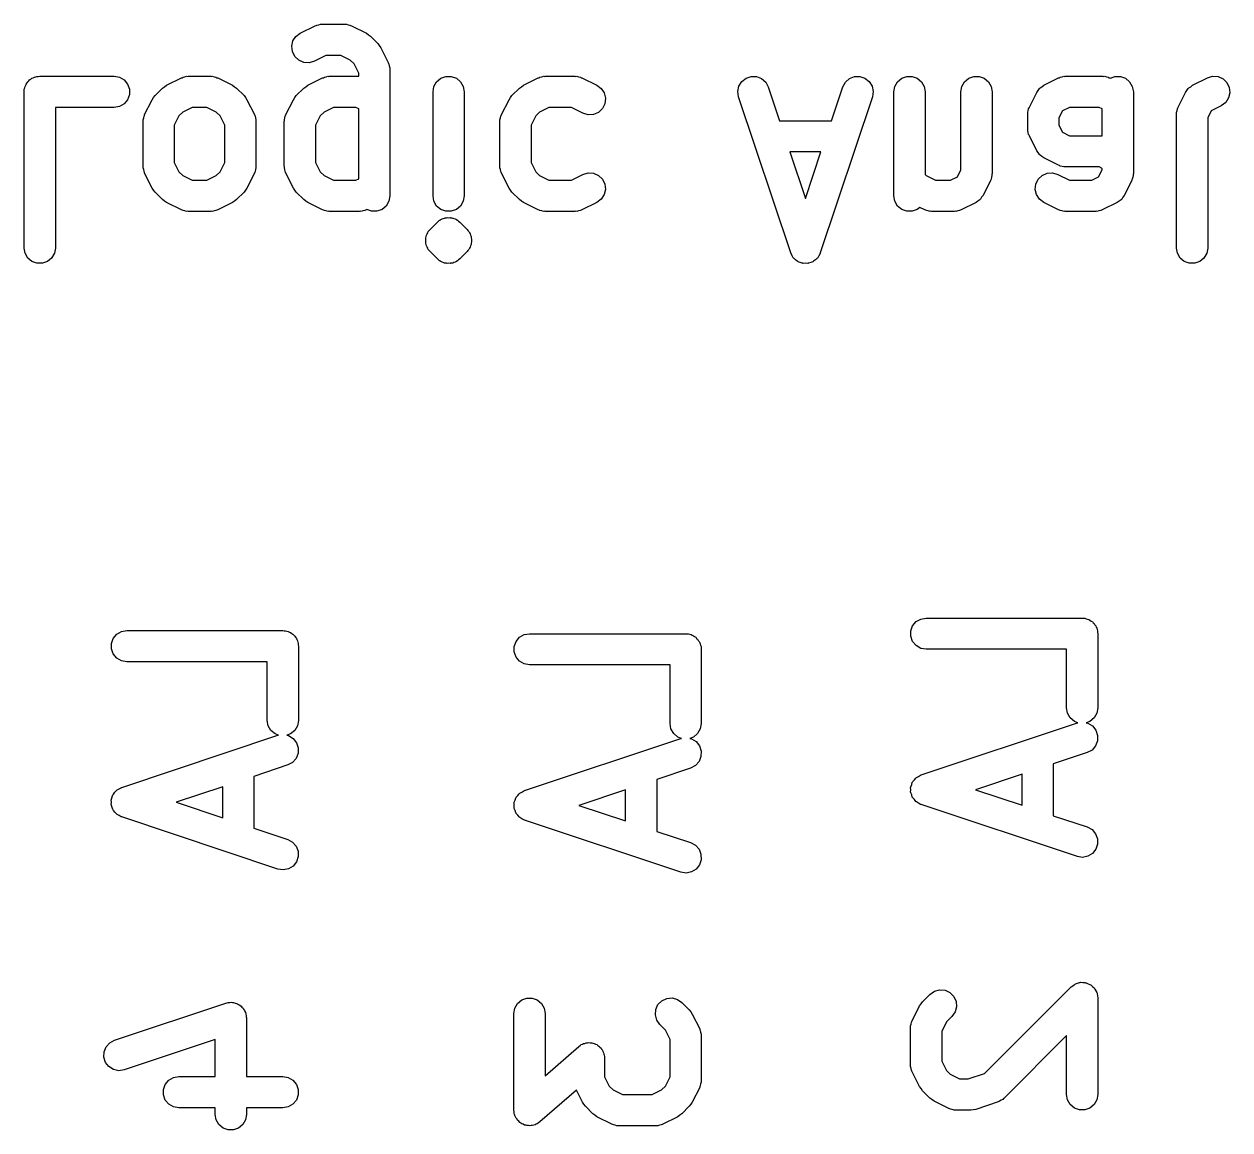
# Model space of a CAD drawing. Extents: x 91.3 to 189.8, y -113.5 to -60.4.
# Drawn here: x 171 to 178.73, y -109.63 to -102.54 of the extents above; entities that cross this region are included whole.
import ezdxf

# ---------------------------------------------------------------- set-up
doc = ezdxf.new("R2010")
doc.units = 0
doc.header["$MEASUREMENT"] = 0
doc.layers.add('BLACK', color=7, linetype='CONTINUOUS')

msp = doc.modelspace()

# ---------------------------------------------------------------- linework, layer by layer
at = {"layer": 'Black'}
for p, q in [((172.774, -102.602), (172.87, -102.555)), ((172.87, -102.555), (172.875, -102.553)), ((172.875, -102.553), (172.88, -102.55)), ((172.88, -102.55), (172.892, -102.548)), ((172.892, -102.548), (172.903, -102.545)), ((172.903, -102.545), (172.909, -102.545)), ((172.909, -102.545), (172.914, -102.544)), ((172.914, -102.544), (173.057, -102.544)), ((173.057, -102.544), (173.063, -102.545)), ((173.063, -102.545), (173.069, -102.545)), ((173.069, -102.545), (173.08, -102.548)), ((173.08, -102.548), (173.091, -102.55)), ((173.091, -102.55), (173.096, -102.553)), ((173.096, -102.553), (173.102, -102.555)), ((173.102, -102.555), (173.197, -102.602)), ((172.727, -102.652), (172.746, -102.623)), ((172.746, -102.623), (172.774, -102.602)), ((173.197, -102.602), (173.21, -102.612)), ((173.21, -102.612), (173.223, -102.621)), ((173.223, -102.621), (173.271, -102.669)), ((172.719, -102.686), (172.727, -102.652)), ((172.723, -102.72), (172.719, -102.686)), ((173.271, -102.669), (173.28, -102.682)), ((173.28, -102.682), (173.289, -102.695)), ((173.289, -102.695), (173.337, -102.79)), ((172.739, -102.751), (172.723, -102.72)), ((172.764, -102.775), (172.739, -102.751)), ((172.796, -102.789), (172.764, -102.775)), ((172.83, -102.791), (172.796, -102.789)), ((172.864, -102.781), (172.83, -102.791)), ((172.938, -102.744), (172.864, -102.781)), ((173.034, -102.744), (172.938, -102.744)), ((173.093, -102.774), (173.034, -102.744)), ((173.118, -102.799), (173.093, -102.774)), ((173.337, -102.79), (173.339, -102.796)), ((173.148, -102.858), (173.118, -102.799)), ((173.148, -102.878), (173.148, -102.858)), ((173.339, -102.796), (173.342, -102.801)), ((173.342, -102.801), (173.344, -102.812)), ((173.344, -102.812), (173.347, -102.823)), ((173.347, -102.823), (173.347, -102.829)), ((173.347, -102.829), (173.348, -102.835)), ((173.348, -102.835), (173.348, -103.644)), ((171.009, -102.952), (171.011, -102.943)), ((171.011, -102.943), (171.015, -102.936)), ((171.015, -102.936), (171.018, -102.928)), ((171.018, -102.928), (171.024, -102.921)), ((171.024, -102.921), (171.028, -102.913)), ((171.028, -102.913), (171.035, -102.908)), ((171.035, -102.908), (171.04, -102.901)), ((171.04, -102.901), (171.048, -102.897)), ((171.048, -102.897), (171.055, -102.891)), ((171.055, -102.891), (171.063, -102.888)), ((171.063, -102.888), (171.071, -102.884)), ((171.071, -102.884), (171.079, -102.882)), ((171.079, -102.882), (171.087, -102.879)), ((171.087, -102.879), (171.096, -102.879)), ((171.096, -102.879), (171.105, -102.878)), ((171.105, -102.878), (171.581, -102.878)), ((171.581, -102.878), (171.615, -102.884)), ((171.615, -102.884), (171.645, -102.901)), ((171.645, -102.901), (171.668, -102.928)), ((171.668, -102.928), (171.679, -102.96)), ((171.891, -102.955), (171.904, -102.945)), ((171.904, -102.945), (171.917, -102.936)), ((171.917, -102.936), (172.012, -102.888)), ((172.012, -102.888), (172.018, -102.887)), ((172.018, -102.887), (172.023, -102.884)), ((172.023, -102.884), (172.034, -102.882)), ((172.034, -102.882), (172.046, -102.878)), ((172.046, -102.878), (172.051, -102.879)), ((172.051, -102.879), (172.057, -102.878)), ((172.057, -102.878), (172.2, -102.878)), ((172.2, -102.878), (172.206, -102.879)), ((172.206, -102.879), (172.211, -102.878)), ((172.211, -102.878), (172.223, -102.882)), ((172.223, -102.882), (172.234, -102.884)), ((172.234, -102.884), (172.239, -102.887)), ((172.239, -102.887), (172.245, -102.888)), ((172.245, -102.888), (172.34, -102.936)), ((172.34, -102.936), (172.353, -102.945)), ((172.353, -102.945), (172.366, -102.955)), ((172.796, -102.955), (172.809, -102.945)), ((172.809, -102.945), (172.822, -102.936)), ((172.822, -102.936), (172.917, -102.888)), ((172.917, -102.888), (172.923, -102.887)), ((172.923, -102.887), (172.928, -102.884)), ((172.928, -102.884), (172.939, -102.882)), ((172.939, -102.882), (172.95, -102.878)), ((172.95, -102.878), (172.956, -102.879)), ((172.956, -102.879), (172.962, -102.878)), ((172.962, -102.878), (173.148, -102.878)), ((173.624, -102.978), (173.63, -102.943)), ((173.63, -102.943), (173.647, -102.913)), ((173.647, -102.913), (173.674, -102.891)), ((173.674, -102.891), (173.706, -102.879)), ((173.706, -102.879), (173.741, -102.879)), ((173.741, -102.879), (173.774, -102.891)), ((173.774, -102.891), (173.8, -102.913)), ((173.8, -102.913), (173.818, -102.943)), ((173.818, -102.943), (173.824, -102.978)), ((174.177, -102.955), (174.19, -102.945)), ((174.19, -102.945), (174.203, -102.936)), ((174.203, -102.936), (174.298, -102.888)), ((174.298, -102.888), (174.304, -102.887)), ((174.304, -102.887), (174.309, -102.884)), ((174.309, -102.884), (174.32, -102.882)), ((174.32, -102.882), (174.331, -102.878)), ((174.331, -102.878), (174.337, -102.879)), ((174.337, -102.879), (174.343, -102.878)), ((174.343, -102.878), (174.533, -102.878)), ((174.533, -102.878), (174.539, -102.879)), ((174.539, -102.879), (174.545, -102.878)), ((174.545, -102.878), (174.556, -102.882)), ((174.556, -102.882), (174.568, -102.884)), ((174.568, -102.884), (174.573, -102.887)), ((174.573, -102.887), (174.578, -102.888)), ((174.578, -102.888), (174.673, -102.936)), ((174.673, -102.936), (174.701, -102.956)), ((175.576, -102.975), (175.583, -102.941)), ((175.583, -102.941), (175.601, -102.911)), ((175.601, -102.911), (175.629, -102.89)), ((175.629, -102.89), (175.662, -102.879)), ((175.662, -102.879), (175.696, -102.88)), ((175.696, -102.88), (175.729, -102.892)), ((175.729, -102.892), (175.755, -102.915)), ((175.755, -102.915), (175.771, -102.946)), ((175.771, -102.946), (175.844, -103.163)), ((176.176, -103.163), (176.248, -102.946)), ((176.248, -102.946), (176.265, -102.915)), ((176.265, -102.915), (176.291, -102.892)), ((176.291, -102.892), (176.323, -102.88)), ((176.323, -102.88), (176.358, -102.879)), ((176.358, -102.879), (176.39, -102.89)), ((176.39, -102.89), (176.418, -102.911)), ((176.418, -102.911), (176.436, -102.941)), ((176.436, -102.941), (176.443, -102.975)), ((176.576, -102.978), (176.582, -102.943)), ((176.582, -102.943), (176.6, -102.913)), ((176.6, -102.913), (176.626, -102.891)), ((176.626, -102.891), (176.659, -102.879)), ((176.659, -102.879), (176.694, -102.879)), ((176.694, -102.879), (176.726, -102.891)), ((176.726, -102.891), (176.753, -102.913)), ((176.753, -102.913), (176.77, -102.943)), ((176.77, -102.943), (176.776, -102.978)), ((177.005, -102.978), (177.011, -102.943)), ((177.011, -102.943), (177.028, -102.913)), ((177.028, -102.913), (177.055, -102.891)), ((177.055, -102.891), (177.087, -102.879)), ((177.087, -102.879), (177.122, -102.879)), ((177.122, -102.879), (177.155, -102.891)), ((177.155, -102.891), (177.181, -102.913)), ((177.181, -102.913), (177.199, -102.943)), ((177.199, -102.943), (177.205, -102.978)), ((177.512, -102.953), (177.524, -102.945)), ((177.524, -102.945), (177.536, -102.936)), ((177.536, -102.936), (177.631, -102.888)), ((177.631, -102.888), (177.637, -102.887)), ((177.637, -102.887), (177.642, -102.884)), ((177.642, -102.884), (177.654, -102.882)), ((177.654, -102.882), (177.665, -102.878)), ((177.665, -102.878), (177.671, -102.879)), ((177.671, -102.879), (177.676, -102.878)), ((177.676, -102.878), (177.914, -102.878)), ((177.914, -102.878), (177.92, -102.879)), ((177.92, -102.879), (177.926, -102.878)), ((177.926, -102.878), (177.937, -102.882)), ((177.937, -102.882), (177.948, -102.884)), ((177.948, -102.884), (177.953, -102.887)), ((177.953, -102.887), (177.959, -102.888)), ((177.959, -102.888), (177.963, -102.89)), ((177.963, -102.89), (177.992, -102.879)), ((177.992, -102.879), (178.027, -102.879)), ((178.027, -102.879), (178.06, -102.891)), ((178.06, -102.891), (178.086, -102.913)), ((178.086, -102.913), (178.103, -102.943)), ((178.103, -102.943), (178.11, -102.978)), ((178.465, -102.953), (178.477, -102.945)), ((178.477, -102.945), (178.489, -102.936)), ((178.489, -102.936), (178.584, -102.888)), ((178.584, -102.888), (178.617, -102.878)), ((178.617, -102.878), (178.652, -102.88)), ((178.652, -102.88), (178.684, -102.894)), ((178.684, -102.894), (178.709, -102.918)), ((178.709, -102.918), (178.724, -102.949)), ((171.005, -102.978), (171.006, -102.969)), ((171.005, -103.978), (171.005, -102.978)), ((171.006, -102.96), (171.009, -102.952)), ((171.006, -102.969), (171.006, -102.96)), ((171.679, -102.995), (171.668, -103.028)), ((171.679, -102.96), (171.679, -102.995)), ((171.825, -103.028), (171.834, -103.015)), ((171.834, -103.015), (171.844, -103.002)), ((171.844, -103.002), (171.891, -102.955)), ((172.366, -102.955), (172.414, -103.002)), ((172.414, -103.002), (172.423, -103.015)), ((172.423, -103.015), (172.432, -103.028)), ((172.73, -103.028), (172.739, -103.015)), ((172.739, -103.015), (172.748, -103.002)), ((172.748, -103.002), (172.796, -102.955)), ((173.624, -103.644), (173.624, -102.978)), ((173.824, -102.978), (173.824, -103.644)), ((174.111, -103.028), (174.12, -103.015)), ((174.12, -103.015), (174.129, -103.002)), ((174.129, -103.002), (174.177, -102.955)), ((174.701, -102.956), (174.72, -102.985)), ((174.72, -102.985), (174.728, -103.019)), ((174.728, -103.019), (174.724, -103.054)), ((175.581, -103.009), (175.576, -102.975)), ((175.915, -104.009), (175.581, -103.009)), ((176.438, -103.009), (176.104, -104.009)), ((176.443, -102.975), (176.438, -103.009)), ((176.576, -103.644), (176.576, -102.978)), ((176.776, -102.978), (176.776, -103.508)), ((177.005, -103.478), (177.005, -102.978)), ((177.205, -102.978), (177.205, -103.501)), ((177.444, -103.076), (177.492, -102.981)), ((177.492, -102.981), (177.5, -102.969)), ((177.5, -102.969), (177.508, -102.956)), ((177.508, -102.956), (177.511, -102.955)), ((177.511, -102.955), (177.512, -102.953)), ((178.11, -102.978), (178.11, -103.501)), ((178.396, -103.076), (178.444, -102.981)), ((178.444, -102.981), (178.453, -102.969)), ((178.453, -102.969), (178.461, -102.956)), ((178.461, -102.956), (178.463, -102.955)), ((178.463, -102.955), (178.465, -102.953)), ((178.72, -103.017), (178.701, -103.046)), ((178.728, -102.984), (178.72, -103.017)), ((178.724, -102.949), (178.728, -102.984)), ((171.581, -103.078), (171.205, -103.078)), ((171.205, -103.078), (171.205, -103.978)), ((171.615, -103.072), (171.581, -103.078)), ((171.645, -103.054), (171.615, -103.072)), ((171.668, -103.028), (171.645, -103.054)), ((171.777, -103.123), (171.825, -103.028)), ((172.081, -103.078), (172.021, -103.107)), ((172.176, -103.078), (172.081, -103.078)), ((172.236, -103.107), (172.176, -103.078)), ((172.432, -103.028), (172.48, -103.123)), ((172.682, -103.123), (172.73, -103.028)), ((172.986, -103.078), (172.926, -103.107)), ((173.129, -103.078), (172.986, -103.078)), ((173.148, -103.087), (173.129, -103.078)), ((173.148, -103.535), (173.148, -103.087)), ((174.063, -103.123), (174.111, -103.028)), ((174.366, -103.078), (174.307, -103.107)), ((174.51, -103.078), (174.366, -103.078)), ((174.584, -103.115), (174.51, -103.078)), ((174.709, -103.085), (174.684, -103.109)), ((174.724, -103.054), (174.709, -103.085)), ((177.434, -103.109), (177.437, -103.098)), ((177.437, -103.098), (177.439, -103.086)), ((177.439, -103.086), (177.442, -103.081)), ((177.442, -103.081), (177.444, -103.076)), ((177.655, -103.1), (177.633, -103.144)), ((177.7, -103.078), (177.655, -103.1)), ((177.891, -103.078), (177.7, -103.078)), ((177.91, -103.087), (177.891, -103.078)), ((177.91, -103.259), (177.91, -103.087)), ((178.386, -103.109), (178.39, -103.098)), ((178.39, -103.098), (178.392, -103.086)), ((178.392, -103.086), (178.395, -103.081)), ((178.395, -103.081), (178.396, -103.076)), ((178.608, -103.1), (178.586, -103.144)), ((178.673, -103.067), (178.608, -103.1)), ((178.701, -103.046), (178.673, -103.067)), ((171.767, -103.157), (171.771, -103.145)), ((171.768, -103.162), (171.767, -103.157)), ((171.767, -103.168), (171.768, -103.162)), ((171.767, -103.454), (171.767, -103.168)), ((171.771, -103.145), (171.773, -103.134)), ((171.773, -103.134), (171.776, -103.129)), ((171.776, -103.129), (171.777, -103.123)), ((171.996, -103.132), (171.967, -103.192)), ((172.021, -103.107), (171.996, -103.132)), ((172.261, -103.132), (172.236, -103.107)), ((172.29, -103.192), (172.261, -103.132)), ((172.48, -103.123), (172.482, -103.129)), ((172.482, -103.129), (172.484, -103.134)), ((172.484, -103.134), (172.486, -103.145)), ((172.486, -103.145), (172.49, -103.157)), ((172.49, -103.157), (172.489, -103.162)), ((172.489, -103.162), (172.49, -103.168)), ((172.49, -103.168), (172.49, -103.454)), ((172.671, -103.168), (172.672, -103.162)), ((172.671, -103.454), (172.671, -103.168)), ((172.672, -103.157), (172.675, -103.145)), ((172.672, -103.162), (172.672, -103.157)), ((172.675, -103.145), (172.677, -103.134)), ((172.677, -103.134), (172.68, -103.129)), ((172.68, -103.129), (172.682, -103.123)), ((172.901, -103.132), (172.871, -103.192)), ((172.926, -103.107), (172.901, -103.132)), ((174.052, -103.168), (174.053, -103.162)), ((174.052, -103.454), (174.052, -103.168)), ((174.053, -103.157), (174.056, -103.145)), ((174.053, -103.162), (174.053, -103.157)), ((174.056, -103.145), (174.058, -103.134)), ((174.058, -103.134), (174.061, -103.129)), ((174.061, -103.129), (174.063, -103.123)), ((174.282, -103.132), (174.252, -103.192)), ((174.307, -103.107), (174.282, -103.132)), ((174.617, -103.125), (174.584, -103.115)), ((174.652, -103.123), (174.617, -103.125)), ((174.684, -103.109), (174.652, -103.123)), ((175.844, -103.163), (176.176, -103.163)), ((177.433, -103.12), (177.434, -103.115)), ((177.433, -103.216), (177.433, -103.12)), ((177.434, -103.115), (177.434, -103.109)), ((177.633, -103.144), (177.633, -103.192)), ((178.387, -103.115), (178.386, -103.109)), ((178.386, -103.12), (178.387, -103.115)), ((178.386, -103.978), (178.386, -103.12)), ((178.586, -103.144), (178.586, -103.978)), ((171.967, -103.192), (171.967, -103.43)), ((172.29, -103.43), (172.29, -103.192)), ((172.871, -103.192), (172.871, -103.43)), ((174.252, -103.192), (174.252, -103.43)), ((177.434, -103.221), (177.433, -103.216)), ((177.434, -103.227), (177.434, -103.221)), ((177.437, -103.238), (177.434, -103.227)), ((177.439, -103.25), (177.437, -103.238)), ((177.442, -103.255), (177.439, -103.25)), ((177.444, -103.26), (177.442, -103.255)), ((177.633, -103.192), (177.655, -103.236)), ((177.655, -103.236), (177.7, -103.259)), ((177.492, -103.356), (177.444, -103.26)), ((177.7, -103.259), (177.91, -103.259)), ((175.91, -103.363), (176.01, -103.661)), ((176.109, -103.363), (175.91, -103.363)), ((176.01, -103.661), (176.109, -103.363)), ((177.5, -103.367), (177.492, -103.356)), ((177.508, -103.38), (177.5, -103.367)), ((177.511, -103.381), (177.508, -103.38)), ((177.512, -103.384), (177.511, -103.381)), ((177.524, -103.392), (177.512, -103.384)), ((177.536, -103.4), (177.524, -103.392)), ((177.631, -103.448), (177.536, -103.4)), ((171.768, -103.459), (171.767, -103.454)), ((171.767, -103.465), (171.768, -103.459)), ((171.771, -103.476), (171.767, -103.465)), ((171.773, -103.488), (171.771, -103.476)), ((171.776, -103.493), (171.773, -103.488)), ((171.967, -103.43), (171.996, -103.49)), ((172.261, -103.49), (172.29, -103.43)), ((172.484, -103.488), (172.482, -103.493)), ((172.486, -103.476), (172.484, -103.488)), ((172.49, -103.465), (172.486, -103.476)), ((172.49, -103.454), (172.489, -103.459)), ((172.489, -103.459), (172.49, -103.465)), ((172.672, -103.459), (172.671, -103.454)), ((172.672, -103.465), (172.672, -103.459)), ((172.675, -103.476), (172.672, -103.465)), ((172.677, -103.488), (172.675, -103.476)), ((172.68, -103.493), (172.677, -103.488)), ((172.871, -103.43), (172.901, -103.49)), ((174.053, -103.459), (174.052, -103.454)), ((174.053, -103.465), (174.053, -103.459)), ((174.056, -103.476), (174.053, -103.465)), ((174.058, -103.488), (174.056, -103.476)), ((174.061, -103.493), (174.058, -103.488)), ((174.252, -103.43), (174.282, -103.49)), ((176.983, -103.522), (177.005, -103.478)), ((177.637, -103.45), (177.631, -103.448)), ((177.642, -103.453), (177.637, -103.45)), ((177.654, -103.455), (177.642, -103.453)), ((177.665, -103.458), (177.654, -103.455)), ((177.671, -103.458), (177.665, -103.458)), ((177.676, -103.459), (177.671, -103.458)), ((177.891, -103.459), (177.676, -103.459)), ((177.887, -103.522), (177.91, -103.478)), ((177.91, -103.468), (177.891, -103.459)), ((177.91, -103.478), (177.91, -103.468)), ((171.777, -103.499), (171.776, -103.493)), ((171.825, -103.594), (171.777, -103.499)), ((171.996, -103.49), (172.021, -103.514)), ((172.021, -103.514), (172.081, -103.544)), ((172.081, -103.544), (172.176, -103.544)), ((172.176, -103.544), (172.236, -103.514)), ((172.236, -103.514), (172.261, -103.49)), ((172.48, -103.499), (172.432, -103.594)), ((172.482, -103.493), (172.48, -103.499)), ((172.682, -103.499), (172.68, -103.493)), ((172.73, -103.594), (172.682, -103.499)), ((172.901, -103.49), (172.926, -103.514)), ((172.926, -103.514), (172.986, -103.544)), ((172.986, -103.544), (173.129, -103.544)), ((173.129, -103.544), (173.148, -103.535)), ((174.063, -103.499), (174.061, -103.493)), ((174.111, -103.594), (174.063, -103.499)), ((174.282, -103.49), (174.307, -103.514)), ((174.307, -103.514), (174.366, -103.544)), ((174.366, -103.544), (174.51, -103.544)), ((174.51, -103.544), (174.584, -103.507)), ((174.584, -103.507), (174.617, -103.497)), ((174.617, -103.497), (174.652, -103.499)), ((174.652, -103.499), (174.684, -103.513)), ((174.684, -103.513), (174.709, -103.537)), ((174.709, -103.537), (174.724, -103.568)), ((176.776, -103.508), (176.783, -103.514)), ((176.783, -103.514), (176.843, -103.544)), ((176.843, -103.544), (176.938, -103.544)), ((176.938, -103.544), (176.983, -103.522)), ((177.194, -103.546), (177.147, -103.641)), ((177.196, -103.541), (177.194, -103.546)), ((177.199, -103.536), (177.196, -103.541)), ((177.201, -103.524), (177.199, -103.536)), ((177.204, -103.513), (177.201, -103.524)), ((177.205, -103.501), (177.204, -103.507)), ((177.204, -103.507), (177.204, -103.513)), ((177.485, -103.568), (177.501, -103.537)), ((177.501, -103.537), (177.526, -103.513)), ((177.526, -103.513), (177.558, -103.499)), ((177.558, -103.499), (177.592, -103.497)), ((177.592, -103.497), (177.626, -103.507)), ((177.626, -103.507), (177.7, -103.544)), ((177.7, -103.544), (177.843, -103.544)), ((177.843, -103.544), (177.887, -103.522)), ((178.099, -103.546), (178.051, -103.641)), ((178.101, -103.541), (178.099, -103.546)), ((178.103, -103.536), (178.101, -103.541)), ((178.106, -103.524), (178.103, -103.536)), ((178.109, -103.513), (178.106, -103.524)), ((178.11, -103.501), (178.109, -103.507)), ((178.109, -103.507), (178.109, -103.513)), ((171.834, -103.607), (171.825, -103.594)), ((171.844, -103.62), (171.834, -103.607)), ((171.891, -103.667), (171.844, -103.62)), ((172.414, -103.62), (172.366, -103.667)), ((172.423, -103.607), (172.414, -103.62)), ((172.432, -103.594), (172.423, -103.607)), ((172.739, -103.607), (172.73, -103.594)), ((172.748, -103.62), (172.739, -103.607)), ((172.796, -103.667), (172.748, -103.62)), ((174.12, -103.607), (174.111, -103.594)), ((174.129, -103.62), (174.12, -103.607)), ((174.177, -103.667), (174.129, -103.62)), ((174.72, -103.636), (174.701, -103.665)), ((174.728, -103.603), (174.72, -103.636)), ((174.724, -103.568), (174.728, -103.603)), ((177.147, -103.641), (177.138, -103.653)), ((177.481, -103.603), (177.485, -103.568)), ((177.489, -103.636), (177.481, -103.603)), ((177.508, -103.665), (177.489, -103.636)), ((178.051, -103.641), (178.043, -103.653)), ((171.904, -103.677), (171.891, -103.667)), ((171.917, -103.686), (171.904, -103.677)), ((172.012, -103.734), (171.917, -103.686)), ((172.34, -103.686), (172.245, -103.734)), ((172.353, -103.677), (172.34, -103.686)), ((172.366, -103.667), (172.353, -103.677)), ((172.809, -103.677), (172.796, -103.667)), ((172.822, -103.686), (172.809, -103.677)), ((172.917, -103.734), (172.822, -103.686)), ((173.324, -103.709), (173.298, -103.731)), ((173.342, -103.678), (173.324, -103.709)), ((173.348, -103.644), (173.342, -103.678)), ((173.63, -103.678), (173.624, -103.644)), ((173.647, -103.709), (173.63, -103.678)), ((173.674, -103.731), (173.647, -103.709)), ((173.8, -103.709), (173.774, -103.731)), ((173.818, -103.678), (173.8, -103.709)), ((173.824, -103.644), (173.818, -103.678)), ((174.19, -103.677), (174.177, -103.667)), ((174.203, -103.686), (174.19, -103.677)), ((174.298, -103.734), (174.203, -103.686)), ((174.673, -103.686), (174.578, -103.734)), ((174.701, -103.665), (174.673, -103.686)), ((176.582, -103.678), (176.576, -103.644)), ((176.6, -103.709), (176.582, -103.678)), ((176.626, -103.731), (176.6, -103.709)), ((176.742, -103.718), (176.726, -103.731)), ((176.774, -103.734), (176.742, -103.718)), ((177.102, -103.686), (177.007, -103.734)), ((177.114, -103.677), (177.102, -103.686)), ((177.126, -103.669), (177.114, -103.677)), ((177.128, -103.667), (177.126, -103.669)), ((177.13, -103.665), (177.128, -103.667)), ((177.138, -103.653), (177.13, -103.665)), ((177.536, -103.686), (177.508, -103.665)), ((177.631, -103.734), (177.536, -103.686)), ((178.007, -103.686), (177.911, -103.734)), ((178.018, -103.677), (178.007, -103.686)), ((178.031, -103.669), (178.018, -103.677)), ((178.032, -103.667), (178.031, -103.669)), ((178.035, -103.665), (178.032, -103.667)), ((178.043, -103.653), (178.035, -103.665)), ((172.018, -103.735), (172.012, -103.734)), ((172.023, -103.738), (172.018, -103.735)), ((172.034, -103.74), (172.023, -103.738)), ((172.046, -103.744), (172.034, -103.74)), ((172.051, -103.743), (172.046, -103.744)), ((172.057, -103.744), (172.051, -103.743)), ((172.2, -103.744), (172.057, -103.744)), ((172.206, -103.743), (172.2, -103.744)), ((172.211, -103.744), (172.206, -103.743)), ((172.223, -103.74), (172.211, -103.744)), ((172.234, -103.738), (172.223, -103.74)), ((172.239, -103.735), (172.234, -103.738)), ((172.245, -103.734), (172.239, -103.735)), ((172.923, -103.735), (172.917, -103.734)), ((172.928, -103.738), (172.923, -103.735)), ((172.939, -103.74), (172.928, -103.738)), ((172.95, -103.744), (172.939, -103.74)), ((172.956, -103.743), (172.95, -103.744)), ((172.962, -103.744), (172.956, -103.743)), ((173.152, -103.744), (172.962, -103.744)), ((173.158, -103.743), (173.152, -103.744)), ((173.164, -103.744), (173.158, -103.743)), ((173.175, -103.74), (173.164, -103.744)), ((173.187, -103.738), (173.175, -103.74)), ((173.192, -103.735), (173.187, -103.738)), ((173.197, -103.734), (173.192, -103.735)), ((173.201, -103.732), (173.197, -103.734)), ((173.23, -103.743), (173.201, -103.732)), ((173.265, -103.743), (173.23, -103.743)), ((173.298, -103.731), (173.265, -103.743)), ((173.67, -103.799), (173.674, -103.796)), ((173.706, -103.743), (173.674, -103.731)), ((173.674, -103.796), (173.678, -103.794)), ((173.678, -103.794), (173.682, -103.792)), ((173.682, -103.792), (173.69, -103.789)), ((173.69, -103.789), (173.698, -103.786)), ((173.698, -103.786), (173.702, -103.785)), ((173.702, -103.785), (173.706, -103.784)), ((173.741, -103.743), (173.706, -103.743)), ((173.706, -103.784), (173.711, -103.784)), ((173.711, -103.784), (173.715, -103.783)), ((173.715, -103.783), (173.724, -103.784)), ((173.724, -103.784), (173.733, -103.783)), ((173.733, -103.783), (173.737, -103.784)), ((173.737, -103.784), (173.741, -103.784)), ((173.774, -103.731), (173.741, -103.743)), ((173.741, -103.784), (173.745, -103.785)), ((173.745, -103.785), (173.75, -103.786)), ((173.75, -103.786), (173.758, -103.789)), ((173.758, -103.789), (173.766, -103.792)), ((173.766, -103.792), (173.77, -103.794)), ((173.77, -103.794), (173.774, -103.796)), ((173.774, -103.796), (173.777, -103.799)), ((174.304, -103.735), (174.298, -103.734)), ((174.309, -103.738), (174.304, -103.735)), ((174.32, -103.74), (174.309, -103.738)), ((174.331, -103.744), (174.32, -103.74)), ((174.337, -103.743), (174.331, -103.744)), ((174.343, -103.744), (174.337, -103.743)), ((174.533, -103.744), (174.343, -103.744)), ((174.539, -103.743), (174.533, -103.744)), ((174.545, -103.744), (174.539, -103.743)), ((174.556, -103.74), (174.545, -103.744)), ((174.568, -103.738), (174.556, -103.74)), ((174.573, -103.735), (174.568, -103.738)), ((174.578, -103.734), (174.573, -103.735)), ((176.659, -103.743), (176.626, -103.731)), ((176.694, -103.743), (176.659, -103.743)), ((176.726, -103.731), (176.694, -103.743)), ((176.78, -103.735), (176.774, -103.734)), ((176.785, -103.738), (176.78, -103.735)), ((176.796, -103.74), (176.785, -103.738)), ((176.808, -103.744), (176.796, -103.74)), ((176.813, -103.743), (176.808, -103.744)), ((176.819, -103.744), (176.813, -103.743)), ((176.962, -103.744), (176.819, -103.744)), ((176.968, -103.743), (176.962, -103.744)), ((176.973, -103.744), (176.968, -103.743)), ((176.985, -103.74), (176.973, -103.744)), ((176.996, -103.738), (176.985, -103.74)), ((177.001, -103.735), (176.996, -103.738)), ((177.007, -103.734), (177.001, -103.735)), ((177.637, -103.735), (177.631, -103.734)), ((177.642, -103.738), (177.637, -103.735)), ((177.654, -103.74), (177.642, -103.738)), ((177.665, -103.744), (177.654, -103.74)), ((177.671, -103.743), (177.665, -103.744)), ((177.676, -103.744), (177.671, -103.743)), ((177.867, -103.744), (177.676, -103.744)), ((177.872, -103.743), (177.867, -103.744)), ((177.878, -103.744), (177.872, -103.743)), ((177.889, -103.74), (177.878, -103.744)), ((177.901, -103.738), (177.889, -103.74)), ((177.906, -103.735), (177.901, -103.738)), ((177.911, -103.734), (177.906, -103.735)), ((173.591, -103.881), (173.594, -103.873)), ((173.594, -103.873), (173.6, -103.866)), ((173.6, -103.866), (173.605, -103.859)), ((173.605, -103.859), (173.653, -103.812)), ((173.653, -103.812), (173.66, -103.807)), ((173.66, -103.807), (173.666, -103.8)), ((173.666, -103.8), (173.67, -103.799)), ((173.777, -103.799), (173.781, -103.8)), ((173.781, -103.8), (173.787, -103.807)), ((173.787, -103.807), (173.795, -103.812)), ((173.795, -103.812), (173.842, -103.859)), ((173.842, -103.859), (173.847, -103.866)), ((173.847, -103.866), (173.853, -103.873)), ((173.853, -103.873), (173.857, -103.881)), ((173.577, -103.921), (173.579, -103.913)), ((173.577, -103.93), (173.577, -103.921)), ((173.577, -103.939), (173.577, -103.93)), ((173.579, -103.947), (173.577, -103.939)), ((173.579, -103.913), (173.58, -103.904)), ((173.58, -103.956), (173.579, -103.947)), ((173.58, -103.904), (173.583, -103.896)), ((173.583, -103.896), (173.586, -103.888)), ((173.586, -103.888), (173.591, -103.881)), ((173.857, -103.881), (173.862, -103.888)), ((173.862, -103.888), (173.864, -103.896)), ((173.864, -103.896), (173.868, -103.904)), ((173.868, -103.904), (173.869, -103.913)), ((173.869, -103.947), (173.868, -103.956)), ((173.869, -103.913), (173.871, -103.921)), ((173.871, -103.939), (173.869, -103.947)), ((173.871, -103.921), (173.87, -103.93)), ((173.87, -103.93), (173.871, -103.939)), ((171.011, -104.012), (171.005, -103.978)), ((171.028, -104.042), (171.011, -104.012)), ((171.199, -104.012), (171.181, -104.042)), ((171.205, -103.978), (171.199, -104.012)), ((173.583, -103.964), (173.58, -103.956)), ((173.586, -103.972), (173.583, -103.964)), ((173.591, -103.979), (173.586, -103.972)), ((173.594, -103.987), (173.591, -103.979)), ((173.6, -103.994), (173.594, -103.987)), ((173.605, -104.001), (173.6, -103.994)), ((173.653, -104.048), (173.605, -104.001)), ((173.842, -104.001), (173.795, -104.048)), ((173.847, -103.994), (173.842, -104.001)), ((173.853, -103.987), (173.847, -103.994)), ((173.857, -103.979), (173.853, -103.987)), ((173.862, -103.972), (173.857, -103.979)), ((173.864, -103.964), (173.862, -103.972)), ((173.868, -103.956), (173.864, -103.964)), ((175.916, -104.012), (175.915, -104.009)), ((175.917, -104.014), (175.916, -104.012)), ((175.924, -104.027), (175.917, -104.014)), ((175.931, -104.04), (175.924, -104.027)), ((176.095, -104.027), (176.088, -104.04)), ((176.103, -104.014), (176.095, -104.027)), ((176.104, -104.009), (176.103, -104.012)), ((176.103, -104.012), (176.103, -104.014)), ((178.392, -104.012), (178.386, -103.978)), ((178.409, -104.042), (178.392, -104.012)), ((178.58, -104.012), (178.562, -104.042)), ((178.586, -103.978), (178.58, -104.012)), ((171.055, -104.064), (171.028, -104.042)), ((171.087, -104.076), (171.055, -104.064)), ((171.122, -104.076), (171.087, -104.076)), ((171.155, -104.064), (171.122, -104.076)), ((171.181, -104.042), (171.155, -104.064)), ((173.66, -104.053), (173.653, -104.048)), ((173.666, -104.06), (173.66, -104.053)), ((173.67, -104.061), (173.666, -104.06)), ((173.674, -104.064), (173.67, -104.061)), ((173.678, -104.066), (173.674, -104.064)), ((173.682, -104.068), (173.678, -104.066)), ((173.69, -104.071), (173.682, -104.068)), ((173.698, -104.074), (173.69, -104.071)), ((173.702, -104.075), (173.698, -104.074)), ((173.706, -104.076), (173.702, -104.075)), ((173.711, -104.076), (173.706, -104.076)), ((173.715, -104.077), (173.711, -104.076)), ((173.724, -104.076), (173.715, -104.077)), ((173.733, -104.077), (173.724, -104.076)), ((173.737, -104.076), (173.733, -104.077)), ((173.741, -104.076), (173.737, -104.076)), ((173.745, -104.075), (173.741, -104.076)), ((173.75, -104.074), (173.745, -104.075)), ((173.758, -104.071), (173.75, -104.074)), ((173.766, -104.068), (173.758, -104.071)), ((173.77, -104.066), (173.766, -104.068)), ((173.774, -104.064), (173.77, -104.066)), ((173.777, -104.061), (173.774, -104.064)), ((173.781, -104.06), (173.777, -104.061)), ((173.787, -104.053), (173.781, -104.06)), ((173.795, -104.048), (173.787, -104.053)), ((175.933, -104.042), (175.931, -104.04)), ((175.935, -104.044), (175.933, -104.042)), ((175.946, -104.053), (175.935, -104.044)), ((175.957, -104.063), (175.946, -104.053)), ((175.96, -104.064), (175.957, -104.063)), ((175.962, -104.066), (175.96, -104.064)), ((175.976, -104.07), (175.962, -104.066)), ((175.989, -104.076), (175.976, -104.07)), ((175.992, -104.076), (175.989, -104.076)), ((175.995, -104.077), (175.992, -104.076)), ((176.01, -104.076), (175.995, -104.077)), ((176.024, -104.077), (176.01, -104.076)), ((176.027, -104.076), (176.024, -104.077)), ((176.03, -104.076), (176.027, -104.076)), ((176.043, -104.07), (176.03, -104.076)), ((176.057, -104.066), (176.043, -104.07)), ((176.059, -104.064), (176.057, -104.066)), ((176.062, -104.063), (176.059, -104.064)), ((176.073, -104.053), (176.062, -104.063)), ((176.084, -104.044), (176.073, -104.053)), ((176.086, -104.042), (176.084, -104.044)), ((176.088, -104.04), (176.086, -104.042)), ((178.436, -104.064), (178.409, -104.042)), ((178.468, -104.076), (178.436, -104.064)), ((178.503, -104.076), (178.468, -104.076)), ((178.536, -104.064), (178.503, -104.076)), ((178.562, -104.042), (178.536, -104.064)), ((176.684, -106.43), (176.696, -106.398)), ((176.696, -106.398), (176.718, -106.371)), ((176.718, -106.371), (176.748, -106.354)), ((176.748, -106.354), (176.782, -106.348)), ((176.782, -106.348), (177.782, -106.348)), ((177.782, -106.348), (177.791, -106.349)), ((177.791, -106.349), (177.8, -106.349)), ((177.8, -106.349), (177.808, -106.352)), ((177.808, -106.352), (177.817, -106.354)), ((177.817, -106.354), (177.824, -106.358)), ((177.824, -106.358), (177.832, -106.361)), ((177.832, -106.361), (177.839, -106.367)), ((177.839, -106.367), (177.847, -106.371)), ((177.847, -106.371), (177.852, -106.378)), ((177.852, -106.378), (177.859, -106.383)), ((177.859, -106.383), (177.863, -106.391)), ((177.863, -106.391), (177.869, -106.398)), ((177.869, -106.398), (177.872, -106.406)), ((177.872, -106.406), (177.876, -106.413)), ((177.876, -106.413), (177.878, -106.422)), ((177.878, -106.422), (177.881, -106.43)), ((171.564, -106.51), (171.576, -106.478)), ((171.576, -106.478), (171.598, -106.451)), ((171.598, -106.451), (171.628, -106.434)), ((171.628, -106.434), (171.662, -106.428)), ((171.662, -106.428), (172.662, -106.428)), ((172.662, -106.428), (172.671, -106.429)), ((172.671, -106.429), (172.68, -106.429)), ((172.68, -106.429), (172.688, -106.432)), ((172.688, -106.432), (172.697, -106.434)), ((172.697, -106.434), (172.704, -106.438)), ((172.704, -106.438), (172.712, -106.441)), ((172.712, -106.441), (172.719, -106.447)), ((172.719, -106.447), (172.727, -106.451)), ((172.727, -106.451), (172.732, -106.458)), ((172.732, -106.458), (172.739, -106.463)), ((172.739, -106.463), (172.743, -106.471)), ((172.743, -106.471), (172.749, -106.478)), ((172.749, -106.478), (172.752, -106.486)), ((172.752, -106.486), (172.756, -106.493)), ((172.756, -106.493), (172.758, -106.502)), ((174.144, -106.53), (174.156, -106.498)), ((174.156, -106.498), (174.178, -106.471)), ((174.178, -106.471), (174.208, -106.454)), ((174.208, -106.454), (174.242, -106.448)), ((174.242, -106.448), (175.242, -106.448)), ((175.242, -106.448), (175.251, -106.449)), ((175.251, -106.449), (175.26, -106.449)), ((175.26, -106.449), (175.268, -106.452)), ((175.268, -106.452), (175.277, -106.454)), ((175.277, -106.454), (175.284, -106.458)), ((175.284, -106.458), (175.292, -106.461)), ((175.292, -106.461), (175.299, -106.467)), ((175.299, -106.467), (175.307, -106.471)), ((175.307, -106.471), (175.312, -106.478)), ((175.312, -106.478), (175.319, -106.483)), ((175.319, -106.483), (175.323, -106.491)), ((175.323, -106.491), (175.329, -106.498)), ((175.329, -106.498), (175.332, -106.506)), ((176.684, -106.465), (176.684, -106.43)), ((176.696, -106.498), (176.684, -106.465)), ((176.718, -106.524), (176.696, -106.498)), ((177.881, -106.43), (177.881, -106.439)), ((177.881, -106.439), (177.882, -106.448)), ((177.882, -106.448), (177.882, -106.924)), ((171.564, -106.545), (171.564, -106.51)), ((171.576, -106.578), (171.564, -106.545)), ((172.758, -106.502), (172.761, -106.51)), ((172.761, -106.51), (172.761, -106.519)), ((172.761, -106.519), (172.762, -106.528)), ((172.762, -106.528), (172.762, -107.004)), ((174.144, -106.565), (174.144, -106.53)), ((174.156, -106.598), (174.144, -106.565)), ((175.332, -106.506), (175.336, -106.513)), ((175.336, -106.513), (175.338, -106.522)), ((175.338, -106.522), (175.341, -106.53)), ((175.341, -106.53), (175.341, -106.539)), ((175.341, -106.539), (175.342, -106.548)), ((175.342, -106.548), (175.342, -107.024)), ((176.748, -106.542), (176.718, -106.524)), ((176.782, -106.548), (176.748, -106.542)), ((177.682, -106.548), (176.782, -106.548)), ((177.682, -106.924), (177.682, -106.548)), ((171.598, -106.604), (171.576, -106.578)), ((171.628, -106.622), (171.598, -106.604)), ((171.662, -106.628), (171.628, -106.622)), ((172.562, -106.628), (171.662, -106.628)), ((172.562, -107.004), (172.562, -106.628)), ((174.178, -106.624), (174.156, -106.598)), ((174.208, -106.642), (174.178, -106.624)), ((174.242, -106.648), (174.208, -106.642)), ((175.142, -106.648), (174.242, -106.648)), ((175.142, -107.024), (175.142, -106.648)), ((177.688, -106.958), (177.682, -106.924)), ((177.706, -106.988), (177.688, -106.958)), ((177.876, -106.958), (177.859, -106.988)), ((177.882, -106.924), (177.876, -106.958)), ((172.568, -107.038), (172.562, -107.004)), ((172.586, -107.068), (172.568, -107.038)), ((172.756, -107.038), (172.739, -107.068)), ((172.762, -107.004), (172.756, -107.038)), ((175.148, -107.058), (175.142, -107.024)), ((175.342, -107.024), (175.336, -107.058)), ((176.751, -107.353), (177.751, -107.019)), ((177.732, -107.01), (177.706, -106.988)), ((177.755, -107.019), (177.732, -107.01)), ((177.751, -107.019), (177.755, -107.019)), ((177.832, -107.01), (177.808, -107.019)), ((177.808, -107.019), (177.819, -107.021)), ((177.819, -107.021), (177.849, -107.039)), ((177.859, -106.988), (177.832, -107.01)), ((177.849, -107.039), (177.87, -107.067)), ((171.631, -107.433), (172.631, -107.099)), ((172.612, -107.09), (172.586, -107.068)), ((172.635, -107.099), (172.612, -107.09)), ((172.631, -107.099), (172.635, -107.099)), ((172.712, -107.09), (172.688, -107.099)), ((172.688, -107.099), (172.699, -107.101)), ((172.699, -107.101), (172.729, -107.119)), ((172.739, -107.068), (172.712, -107.09)), ((175.166, -107.088), (175.148, -107.058)), ((175.192, -107.11), (175.166, -107.088)), ((175.215, -107.119), (175.192, -107.11)), ((175.292, -107.11), (175.268, -107.119)), ((175.319, -107.088), (175.292, -107.11)), ((175.336, -107.058), (175.319, -107.088)), ((177.87, -107.067), (177.881, -107.1)), ((177.881, -107.1), (177.88, -107.134)), ((172.729, -107.119), (172.75, -107.147)), ((172.75, -107.147), (172.761, -107.18)), ((172.761, -107.18), (172.76, -107.214)), ((174.211, -107.453), (175.211, -107.119)), ((175.211, -107.119), (175.215, -107.119)), ((175.268, -107.119), (175.279, -107.121)), ((175.279, -107.121), (175.309, -107.139)), ((175.309, -107.139), (175.33, -107.167)), ((175.33, -107.167), (175.341, -107.2)), ((177.845, -107.193), (177.814, -107.209)), ((177.868, -107.167), (177.845, -107.193)), ((177.88, -107.134), (177.868, -107.167)), ((172.748, -107.247), (172.725, -107.273)), ((172.76, -107.214), (172.748, -107.247)), ((175.328, -107.267), (175.305, -107.293)), ((175.34, -107.234), (175.328, -107.267)), ((175.341, -107.2), (175.34, -107.234)), ((177.814, -107.209), (177.597, -107.282)), ((172.694, -107.289), (172.477, -107.362)), ((172.725, -107.273), (172.694, -107.289)), ((175.274, -107.309), (175.057, -107.382)), ((175.305, -107.293), (175.274, -107.309)), ((177.397, -107.348), (177.099, -107.448)), ((177.397, -107.547), (177.397, -107.348)), ((177.597, -107.282), (177.597, -107.614)), ((172.477, -107.362), (172.477, -107.694)), ((175.057, -107.382), (175.057, -107.714)), ((176.684, -107.428), (176.69, -107.414)), ((176.69, -107.414), (176.694, -107.4)), ((176.694, -107.4), (176.696, -107.398)), ((176.696, -107.398), (176.697, -107.395)), ((176.697, -107.395), (176.707, -107.384)), ((176.707, -107.384), (176.716, -107.373)), ((176.716, -107.373), (176.718, -107.371)), ((176.718, -107.371), (176.72, -107.369)), ((176.72, -107.369), (176.733, -107.362)), ((176.733, -107.362), (176.746, -107.355)), ((176.746, -107.355), (176.748, -107.354)), ((176.748, -107.354), (176.751, -107.353)), ((171.564, -107.508), (171.57, -107.494)), ((171.57, -107.494), (171.574, -107.48)), ((171.574, -107.48), (171.576, -107.478)), ((171.576, -107.478), (171.577, -107.475)), ((171.577, -107.475), (171.587, -107.464)), ((171.587, -107.464), (171.596, -107.453)), ((171.596, -107.453), (171.598, -107.451)), ((171.598, -107.451), (171.6, -107.449)), ((171.6, -107.449), (171.613, -107.442)), ((171.613, -107.442), (171.626, -107.435)), ((171.626, -107.435), (171.628, -107.434)), ((171.628, -107.434), (171.631, -107.433)), ((172.277, -107.428), (171.979, -107.528)), ((172.277, -107.627), (172.277, -107.428)), ((174.15, -107.514), (174.154, -107.5)), ((174.154, -107.5), (174.156, -107.498)), ((174.156, -107.498), (174.157, -107.495)), ((174.157, -107.495), (174.167, -107.484)), ((174.167, -107.484), (174.176, -107.473)), ((174.176, -107.473), (174.178, -107.471)), ((174.178, -107.471), (174.18, -107.469)), ((174.18, -107.469), (174.193, -107.462)), ((174.193, -107.462), (174.206, -107.455)), ((174.206, -107.455), (174.208, -107.454)), ((174.208, -107.454), (174.211, -107.453)), ((174.857, -107.448), (174.559, -107.548)), ((174.857, -107.647), (174.857, -107.448)), ((176.683, -107.433), (176.684, -107.43)), ((176.684, -107.448), (176.683, -107.433)), ((176.683, -107.462), (176.684, -107.448)), ((176.684, -107.465), (176.683, -107.462)), ((176.684, -107.43), (176.684, -107.428)), ((176.684, -107.468), (176.684, -107.465)), ((176.69, -107.481), (176.684, -107.468)), ((176.694, -107.495), (176.69, -107.481)), ((176.696, -107.497), (176.694, -107.495)), ((176.697, -107.5), (176.696, -107.497)), ((176.707, -107.511), (176.697, -107.5)), ((177.099, -107.448), (177.397, -107.547)), ((171.563, -107.513), (171.564, -107.51)), ((171.564, -107.528), (171.563, -107.513)), ((171.563, -107.542), (171.564, -107.528)), ((171.564, -107.545), (171.563, -107.542)), ((171.564, -107.51), (171.564, -107.508)), ((171.564, -107.548), (171.564, -107.545)), ((171.57, -107.561), (171.564, -107.548)), ((171.574, -107.575), (171.57, -107.561)), ((171.576, -107.577), (171.574, -107.575)), ((171.577, -107.58), (171.576, -107.577)), ((171.587, -107.591), (171.577, -107.58)), ((171.979, -107.528), (172.277, -107.627)), ((174.143, -107.533), (174.144, -107.53)), ((174.144, -107.548), (174.143, -107.533)), ((174.143, -107.562), (174.144, -107.548)), ((174.144, -107.565), (174.143, -107.562)), ((174.144, -107.528), (174.15, -107.514)), ((174.144, -107.53), (174.144, -107.528)), ((174.144, -107.568), (174.144, -107.565)), ((174.15, -107.581), (174.144, -107.568)), ((174.154, -107.595), (174.15, -107.581)), ((174.559, -107.548), (174.857, -107.647)), ((176.716, -107.522), (176.707, -107.511)), ((176.718, -107.524), (176.716, -107.522)), ((176.72, -107.526), (176.718, -107.524)), ((176.733, -107.533), (176.72, -107.526)), ((176.746, -107.541), (176.733, -107.533)), ((176.748, -107.541), (176.746, -107.541)), ((176.751, -107.542), (176.748, -107.541)), ((177.751, -107.876), (176.751, -107.542)), ((171.596, -107.602), (171.587, -107.591)), ((171.598, -107.604), (171.596, -107.602)), ((171.6, -107.606), (171.598, -107.604)), ((171.613, -107.613), (171.6, -107.606)), ((171.626, -107.621), (171.613, -107.613)), ((171.628, -107.621), (171.626, -107.621)), ((171.631, -107.622), (171.628, -107.621)), ((172.631, -107.956), (171.631, -107.622)), ((174.156, -107.597), (174.154, -107.595)), ((174.157, -107.6), (174.156, -107.597)), ((174.167, -107.611), (174.157, -107.6)), ((174.176, -107.622), (174.167, -107.611)), ((174.178, -107.624), (174.176, -107.622)), ((174.18, -107.626), (174.178, -107.624)), ((174.193, -107.633), (174.18, -107.626)), ((174.206, -107.641), (174.193, -107.633)), ((174.208, -107.641), (174.206, -107.641)), ((174.211, -107.642), (174.208, -107.641)), ((175.211, -107.976), (174.211, -107.642)), ((177.597, -107.614), (177.814, -107.686)), ((172.477, -107.694), (172.694, -107.766)), ((175.057, -107.714), (175.274, -107.786)), ((177.814, -107.686), (177.845, -107.703)), ((177.845, -107.703), (177.868, -107.729)), ((177.868, -107.729), (177.88, -107.761)), ((172.694, -107.766), (172.725, -107.783)), ((172.725, -107.783), (172.748, -107.809)), ((172.748, -107.809), (172.76, -107.841)), ((175.274, -107.786), (175.305, -107.803)), ((175.305, -107.803), (175.328, -107.829)), ((177.881, -107.796), (177.87, -107.829)), ((177.88, -107.761), (177.881, -107.796)), ((172.761, -107.876), (172.75, -107.909)), ((172.76, -107.841), (172.761, -107.876)), ((175.328, -107.829), (175.34, -107.861)), ((175.34, -107.861), (175.341, -107.896)), ((177.785, -107.881), (177.751, -107.876)), ((177.819, -107.874), (177.785, -107.881)), ((177.849, -107.856), (177.819, -107.874)), ((177.87, -107.829), (177.849, -107.856)), ((172.665, -107.961), (172.631, -107.956)), ((172.699, -107.954), (172.665, -107.961)), ((172.729, -107.936), (172.699, -107.954)), ((172.75, -107.909), (172.729, -107.936)), ((175.309, -107.956), (175.279, -107.974)), ((175.33, -107.929), (175.309, -107.956)), ((175.341, -107.896), (175.33, -107.929)), ((175.245, -107.981), (175.211, -107.976)), ((175.279, -107.974), (175.245, -107.981)), ((176.807, -108.758), (176.835, -108.738)), ((176.835, -108.738), (176.869, -108.729)), ((176.869, -108.729), (176.904, -108.732)), ((176.904, -108.732), (176.935, -108.747)), ((177.157, -109.265), (177.712, -108.71)), ((177.712, -108.71), (177.722, -108.703)), ((177.722, -108.703), (177.732, -108.694)), ((177.732, -108.694), (177.737, -108.693)), ((177.737, -108.693), (177.74, -108.69)), ((177.74, -108.69), (177.753, -108.687)), ((177.753, -108.687), (177.765, -108.682)), ((177.765, -108.682), (177.769, -108.682)), ((177.769, -108.682), (177.774, -108.681)), ((177.774, -108.681), (177.787, -108.682)), ((177.787, -108.682), (177.8, -108.682)), ((177.8, -108.682), (177.804, -108.684)), ((177.804, -108.684), (177.808, -108.684)), ((177.808, -108.684), (177.82, -108.69)), ((177.82, -108.69), (177.832, -108.694)), ((177.832, -108.694), (177.836, -108.697)), ((177.836, -108.697), (177.84, -108.699)), ((177.84, -108.699), (177.849, -108.708)), ((177.849, -108.708), (177.859, -108.717)), ((177.859, -108.717), (177.861, -108.72)), ((177.861, -108.72), (177.864, -108.724)), ((177.864, -108.724), (177.87, -108.735)), ((177.87, -108.735), (177.876, -108.747)), ((171.583, -109.052), (172.297, -108.814)), ((172.297, -108.814), (172.305, -108.813)), ((172.305, -108.813), (172.312, -108.81)), ((172.312, -108.81), (172.322, -108.81)), ((172.322, -108.81), (172.332, -108.809)), ((172.332, -108.809), (172.339, -108.81)), ((172.339, -108.81), (172.346, -108.81)), ((172.346, -108.81), (172.356, -108.814)), ((172.356, -108.814), (172.366, -108.816)), ((172.366, -108.816), (172.372, -108.819)), ((174.148, -108.847), (174.166, -108.817)), ((174.166, -108.817), (174.192, -108.794)), ((174.192, -108.794), (174.225, -108.782)), ((174.225, -108.782), (174.26, -108.782)), ((174.26, -108.782), (174.292, -108.794)), ((174.292, -108.794), (174.319, -108.817)), ((174.319, -108.817), (174.336, -108.847)), ((175.065, -108.824), (175.09, -108.799)), ((175.09, -108.799), (175.121, -108.784)), ((175.121, -108.784), (175.156, -108.781)), ((175.156, -108.781), (175.189, -108.79)), ((175.189, -108.79), (175.218, -108.81)), ((175.218, -108.81), (175.265, -108.858)), ((176.75, -108.819), (176.759, -108.805)), ((176.759, -108.805), (176.807, -108.758)), ((176.935, -108.747), (176.96, -108.771)), ((176.96, -108.771), (176.974, -108.803)), ((176.974, -108.803), (176.977, -108.837)), ((177.876, -108.747), (177.877, -108.751)), ((177.877, -108.751), (177.879, -108.755)), ((177.879, -108.755), (177.88, -108.768)), ((177.88, -108.768), (177.882, -108.781)), ((177.882, -108.781), (177.882, -109.4)), ((172.372, -108.819), (172.379, -108.822)), ((172.379, -108.822), (172.387, -108.828)), ((172.387, -108.828), (172.395, -108.834)), ((172.395, -108.834), (172.4, -108.84)), ((172.4, -108.84), (172.406, -108.844)), ((172.406, -108.844), (172.411, -108.853)), ((172.411, -108.853), (172.417, -108.861)), ((172.417, -108.861), (172.419, -108.868)), ((172.419, -108.868), (172.423, -108.874)), ((172.423, -108.874), (172.425, -108.884)), ((172.425, -108.884), (172.428, -108.894)), ((172.428, -108.894), (172.428, -108.901)), ((174.142, -108.881), (174.148, -108.847)), ((174.142, -109.5), (174.142, -108.881)), ((174.336, -108.847), (174.342, -108.881)), ((174.342, -108.881), (174.342, -109.28)), ((175.048, -108.89), (175.051, -108.855)), ((175.057, -108.923), (175.048, -108.89)), ((175.051, -108.855), (175.065, -108.824)), ((175.265, -108.858), (175.275, -108.871)), ((175.275, -108.871), (175.284, -108.884)), ((175.284, -108.884), (175.332, -108.979)), ((176.693, -108.927), (176.741, -108.831)), ((176.741, -108.831), (176.75, -108.819)), ((176.968, -108.871), (176.948, -108.899)), ((176.977, -108.837), (176.968, -108.871)), ((172.428, -108.901), (172.429, -108.909)), ((172.429, -108.909), (172.429, -109.285)), ((175.076, -108.952), (175.057, -108.923)), ((175.113, -108.988), (175.076, -108.952)), ((176.682, -108.971), (176.683, -108.966)), ((176.682, -109.21), (176.682, -108.971)), ((176.683, -108.96), (176.686, -108.949)), ((176.683, -108.966), (176.683, -108.96)), ((176.686, -108.949), (176.688, -108.937)), ((176.688, -108.937), (176.691, -108.932)), ((176.691, -108.932), (176.693, -108.927)), ((176.912, -108.935), (176.882, -108.995)), ((176.948, -108.899), (176.912, -108.935)), ((172.229, -109.047), (171.646, -109.242)), ((172.229, -109.285), (172.229, -109.047)), ((175.142, -109.047), (175.113, -108.988)), ((175.142, -109.286), (175.142, -109.047)), ((175.332, -108.979), (175.333, -108.985)), ((175.333, -108.985), (175.336, -108.99)), ((175.336, -108.99), (175.338, -109.001)), ((175.338, -109.001), (175.342, -109.012)), ((175.342, -109.012), (175.341, -109.018)), ((175.341, -109.018), (175.342, -109.024)), ((175.342, -109.024), (175.342, -109.31)), ((176.882, -108.995), (176.882, -109.186)), ((177.682, -109.022), (177.282, -109.423)), ((177.682, -109.4), (177.682, -109.022)), ((171.517, -109.127), (171.53, -109.094)), ((171.53, -109.094), (171.553, -109.068)), ((171.553, -109.068), (171.583, -109.052)), ((174.342, -109.28), (174.557, -109.091)), ((174.557, -109.091), (174.566, -109.086)), ((174.566, -109.086), (174.573, -109.08)), ((174.573, -109.08), (174.581, -109.077)), ((174.581, -109.077), (174.587, -109.073)), ((174.587, -109.073), (174.597, -109.072)), ((174.597, -109.072), (174.606, -109.068)), ((174.606, -109.068), (174.614, -109.068)), ((174.614, -109.068), (174.621, -109.067)), ((174.621, -109.067), (174.631, -109.068)), ((174.631, -109.068), (174.641, -109.068)), ((174.641, -109.068), (174.648, -109.071)), ((174.648, -109.071), (174.656, -109.072)), ((174.656, -109.072), (174.664, -109.077)), ((174.664, -109.077), (174.673, -109.08)), ((174.673, -109.08), (174.679, -109.085)), ((174.679, -109.085), (174.686, -109.089)), ((174.686, -109.089), (174.692, -109.096)), ((174.692, -109.096), (174.7, -109.102)), ((174.7, -109.102), (174.704, -109.109)), ((174.704, -109.109), (174.709, -109.115)), ((174.709, -109.115), (174.712, -109.124)), ((174.712, -109.124), (174.717, -109.132)), ((171.516, -109.161), (171.517, -109.127)), ((171.527, -109.194), (171.516, -109.161)), ((171.548, -109.221), (171.527, -109.194)), ((174.717, -109.132), (174.719, -109.14)), ((174.719, -109.14), (174.721, -109.147)), ((174.721, -109.147), (174.722, -109.157)), ((174.722, -109.157), (174.723, -109.167)), ((174.723, -109.167), (174.723, -109.286)), ((176.882, -109.186), (176.912, -109.246)), ((171.578, -109.24), (171.548, -109.221)), ((171.612, -109.247), (171.578, -109.24)), ((171.646, -109.242), (171.612, -109.247)), ((176.683, -109.215), (176.682, -109.21)), ((176.683, -109.221), (176.683, -109.215)), ((176.686, -109.232), (176.683, -109.221)), ((176.688, -109.244), (176.686, -109.232)), ((176.691, -109.249), (176.688, -109.244)), ((176.693, -109.254), (176.691, -109.249)), ((176.741, -109.349), (176.693, -109.254)), ((176.912, -109.246), (176.937, -109.27)), ((176.937, -109.27), (176.996, -109.3)), ((177.052, -109.3), (177.157, -109.265)), ((171.897, -109.367), (171.909, -109.335)), ((171.909, -109.335), (171.931, -109.308)), ((171.931, -109.308), (171.962, -109.291)), ((171.962, -109.291), (171.996, -109.285)), ((171.996, -109.285), (172.229, -109.285)), ((172.429, -109.285), (172.662, -109.285)), ((172.662, -109.285), (172.697, -109.291)), ((172.697, -109.291), (172.727, -109.308)), ((172.727, -109.308), (172.749, -109.335)), ((172.749, -109.335), (172.761, -109.367)), ((174.723, -109.286), (174.753, -109.346)), ((174.753, -109.346), (174.778, -109.37)), ((175.088, -109.37), (175.113, -109.346)), ((175.113, -109.346), (175.142, -109.286)), ((175.332, -109.354), (175.284, -109.449)), ((175.333, -109.349), (175.332, -109.354)), ((175.336, -109.344), (175.333, -109.349)), ((175.338, -109.332), (175.336, -109.344)), ((175.342, -109.321), (175.338, -109.332)), ((175.342, -109.31), (175.341, -109.315)), ((175.341, -109.315), (175.342, -109.321)), ((176.75, -109.362), (176.741, -109.349)), ((176.996, -109.3), (177.052, -109.3)), ((171.897, -109.402), (171.897, -109.367)), ((171.909, -109.435), (171.897, -109.402)), ((172.761, -109.402), (172.749, -109.435)), ((172.761, -109.367), (172.761, -109.402)), ((174.542, -109.371), (174.308, -109.575)), ((174.582, -109.449), (174.542, -109.371)), ((174.778, -109.37), (174.837, -109.4)), ((174.837, -109.4), (175.028, -109.4)), ((175.028, -109.4), (175.088, -109.37)), ((176.759, -109.375), (176.75, -109.362)), ((176.807, -109.423), (176.759, -109.375)), ((176.82, -109.432), (176.807, -109.423)), ((176.833, -109.442), (176.82, -109.432)), ((177.273, -109.431), (177.263, -109.436)), ((177.277, -109.426), (177.273, -109.431)), ((177.282, -109.423), (177.277, -109.426)), ((177.688, -109.434), (177.682, -109.4)), ((177.706, -109.464), (177.688, -109.434)), ((177.876, -109.434), (177.859, -109.464)), ((177.882, -109.4), (177.876, -109.434)), ((171.931, -109.461), (171.909, -109.435)), ((171.962, -109.479), (171.931, -109.461)), ((171.996, -109.485), (171.962, -109.479)), ((172.229, -109.485), (171.996, -109.485)), ((172.229, -109.528), (172.229, -109.485)), ((172.662, -109.485), (172.429, -109.485)), ((172.429, -109.485), (172.429, -109.528)), ((172.697, -109.479), (172.662, -109.485)), ((172.727, -109.461), (172.697, -109.479)), ((172.749, -109.435), (172.727, -109.461)), ((174.144, -109.51), (174.142, -109.5)), ((174.144, -109.519), (174.144, -109.51)), ((174.591, -109.462), (174.582, -109.449)), ((174.6, -109.475), (174.591, -109.462)), ((174.648, -109.523), (174.6, -109.475)), ((175.265, -109.475), (175.218, -109.523)), ((175.275, -109.462), (175.265, -109.475)), ((175.284, -109.449), (175.275, -109.462)), ((176.928, -109.489), (176.833, -109.442)), ((176.934, -109.491), (176.928, -109.489)), ((176.939, -109.494), (176.934, -109.491)), ((176.95, -109.496), (176.939, -109.494)), ((176.961, -109.499), (176.95, -109.496)), ((176.967, -109.499), (176.961, -109.499)), ((176.973, -109.5), (176.967, -109.499)), ((177.068, -109.5), (176.973, -109.5)), ((177.084, -109.497), (177.068, -109.5)), ((177.1, -109.495), (177.084, -109.497)), ((177.243, -109.447), (177.1, -109.495)), ((177.248, -109.445), (177.243, -109.447)), ((177.253, -109.443), (177.248, -109.445)), ((177.263, -109.436), (177.253, -109.443)), ((177.732, -109.487), (177.706, -109.464)), ((177.765, -109.498), (177.732, -109.487)), ((177.8, -109.498), (177.765, -109.498)), ((177.832, -109.487), (177.8, -109.498)), ((177.859, -109.464), (177.832, -109.487)), ((172.235, -109.562), (172.229, -109.528)), ((172.252, -109.592), (172.235, -109.562)), ((172.423, -109.562), (172.406, -109.592)), ((172.429, -109.528), (172.423, -109.562)), ((174.147, -109.527), (174.144, -109.519)), ((174.148, -109.534), (174.147, -109.527)), ((174.153, -109.543), (174.148, -109.534)), ((174.157, -109.552), (174.153, -109.543)), ((174.162, -109.558), (174.157, -109.552)), ((174.166, -109.564), (174.162, -109.558)), ((174.173, -109.571), (174.166, -109.564)), ((174.18, -109.578), (174.173, -109.571)), ((174.186, -109.582), (174.18, -109.578)), ((174.192, -109.587), (174.186, -109.582)), ((174.202, -109.59), (174.192, -109.587)), ((174.285, -109.589), (174.279, -109.593)), ((174.292, -109.587), (174.285, -109.589)), ((174.3, -109.58), (174.292, -109.587)), ((174.308, -109.575), (174.3, -109.58)), ((174.661, -109.532), (174.648, -109.523)), ((174.674, -109.542), (174.661, -109.532)), ((174.769, -109.589), (174.674, -109.542)), ((174.775, -109.591), (174.769, -109.589)), ((175.097, -109.589), (175.091, -109.591)), ((175.192, -109.542), (175.097, -109.589)), ((175.205, -109.532), (175.192, -109.542)), ((175.218, -109.523), (175.205, -109.532)), ((172.279, -109.614), (172.252, -109.592)), ((172.312, -109.626), (172.279, -109.614)), ((172.346, -109.626), (172.312, -109.626)), ((172.379, -109.614), (172.346, -109.626)), ((172.406, -109.592), (172.379, -109.614)), ((174.21, -109.595), (174.202, -109.59)), ((174.218, -109.596), (174.21, -109.595)), ((174.225, -109.598), (174.218, -109.596)), ((174.235, -109.598), (174.225, -109.598)), ((174.244, -109.6), (174.235, -109.598)), ((174.252, -109.598), (174.244, -109.6)), ((174.26, -109.598), (174.252, -109.598)), ((174.269, -109.595), (174.26, -109.598)), ((174.279, -109.593), (174.269, -109.595)), ((174.78, -109.594), (174.775, -109.591)), ((174.791, -109.596), (174.78, -109.594)), ((174.802, -109.599), (174.791, -109.596)), ((174.808, -109.599), (174.802, -109.599)), ((174.814, -109.6), (174.808, -109.599)), ((175.052, -109.6), (174.814, -109.6)), ((175.058, -109.599), (175.052, -109.6)), ((175.063, -109.599), (175.058, -109.599)), ((175.075, -109.596), (175.063, -109.599)), ((175.086, -109.594), (175.075, -109.596)), ((175.091, -109.591), (175.086, -109.594))]:
    msp.add_line(p, q, dxfattribs=at)

doc.saveas('drawing.dxf')
